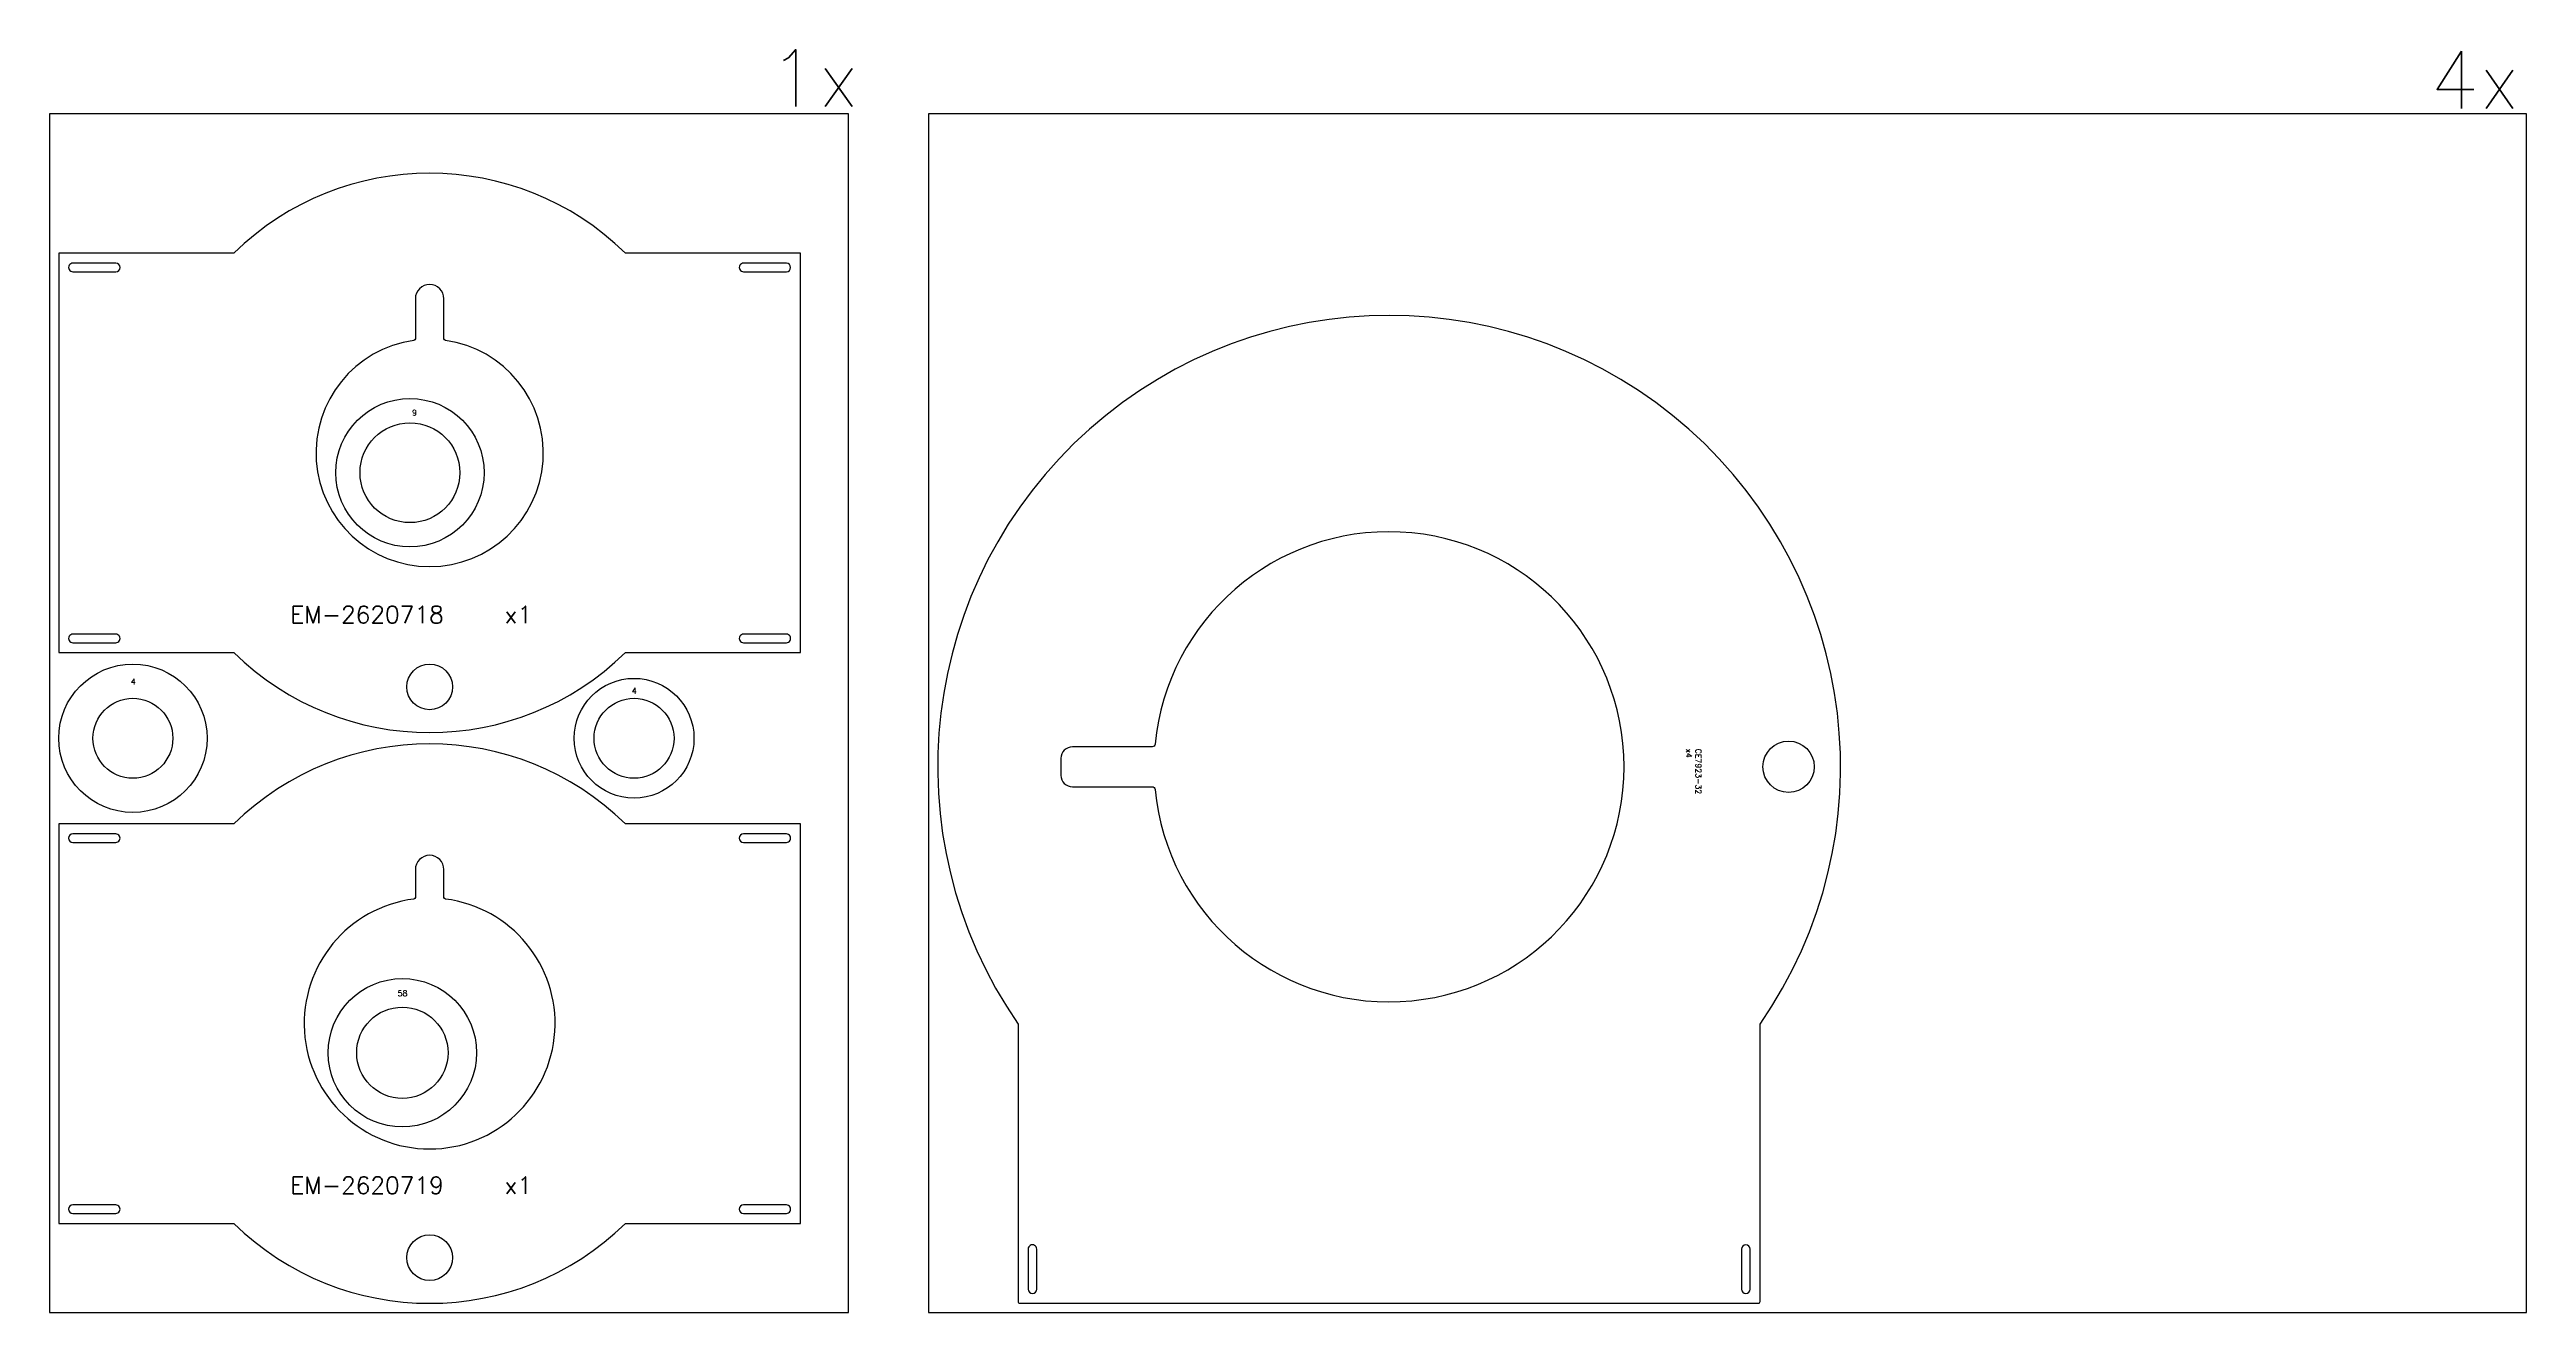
# Model space of a CAD drawing. Header units: millimetres. Extents: x 0 to 19040, y 0 to 2226.
# Drawn here: x 14700 to 19040, y 0 to 2213 of the extents above; entities that cross this region are included whole.
import ezdxf

# ---------------------------------------------------------------- set-up
doc = ezdxf.new("R2010")
doc.units = ezdxf.units.MM
for name, color, linetype in [('--NestedParts--', 7, 'Continuous'), ('sheet', 24, 'Continuous'), ('Texto', 7, 'Continuous')]:
    doc.layers.add(name, color=color, linetype=linetype)
doc.styles.get("Standard").update_dxf_attribs({"font": 'txt.shx'})

msp = doc.modelspace()

# ---------------------------------------------------------------- linework, layer by layer
at = {"layer": '--NestedParts--', "color": 7}
for points in [[(16016, 1156), (16016, 1856), (15708.9, 1856, 0.408248), (15023.1, 1856), (14716, 1856), (14716, 1156), (15023.1, 1156, 0.408248), (15708.9, 1156)], [(14816, 1823.5, 0.999998), (14816, 1838.5), (14741, 1838.5, 1.000002), (14741, 1823.5)], [(15916, 1823.5), (15991, 1823.5, 0.999998), (15991, 1838.5), (15916, 1838.5, 1.000002)], [(15341, 1776), (15341, 1706, -0.374046), (15338.4, 1703.1, 14.358928), (15393.6, 1703.1, -0.374046), (15391, 1706), (15391, 1776, 0.414214), (15366, 1801), (15366, 1801, 0.414214)], [(16400.2, 16), (17694.2, 16, 0.414214), (17697.2, 19), (17697.2, 505.2, 1.910394), (16397.2, 505.2), (16397.2, 19, 0.414214)], [(16637.1, 995.5, -0.386347), (16632.1, 991), (16492.2, 991, 0.414214), (16472.2, 971), (16472.2, 941, 0.414214), (16492.2, 921), (16632.1, 921, -0.386347), (16637.1, 916.5, 20.801928)], [(14816, 1188.5), (14741, 1188.5, 1.000003), (14741, 1173.5), (14816, 1173.5, 1.000002)], [(15916, 1188.5, 1.000003), (15916, 1173.5), (15991, 1173.5, 1.000002), (15991, 1188.5)], [(16016, 156), (16016, 856), (15708.9, 856, 0.408248), (15023.1, 856), (14716, 856), (14716, 156), (15023.1, 156, 0.408248), (15708.9, 156)], [(14816, 823.5, 1.000003), (14816, 838.5), (14741, 838.5, 0.999997), (14741, 823.5)], [(15916, 823.5), (15991, 823.5, 1.000003), (15991, 838.5), (15916, 838.5, 0.999997)], [(15338.4, 724.3, 15.865542), (15393.6, 724.3, -0.377803), (15391, 727.2), (15391, 776, 0.414214), (15366, 801), (15366, 801, 0.414214), (15341, 776), (15341, 727.2, -0.377803)], [(14816, 188.5), (14741, 188.5, 0.999997), (14741, 173.5), (14816, 173.5, 1.000004)], [(15916, 188.5, 0.999997), (15916, 173.5), (15991, 173.5, 1.000004), (15991, 188.5)], [(16429.7, 111, 1.000003), (16414.7, 111), (16414.7, 41, 0.999997), (16429.7, 41)], [(17664.7, 111), (17664.7, 41, 0.999996), (17679.7, 41), (17679.7, 111, 0.999995)]]:
    msp.add_lwpolyline(points, format="xyb", close=True, dxfattribs=at)
for centre, radius in [((15331.5, 1471.3), 130), ((15331.5, 1471.3), 87.5), ((14846, 1006), 130), ((15366, 1096), 40), ((15724.2, 1006), 105), ((14846, 1006), 70), ((15724.2, 1006), 70), ((17747.2, 956), 45), ((15318.2, 455), 130), ((15318.2, 455), 80), ((15366, 96), 40)]:
    msp.add_circle(centre, radius, dxfattribs=at)
at = {"layer": 'sheet', "color": 7}
for points in [[(14700, 0), (16100, 0), (16100, 2100), (14700, 2100)], [(16240, 0), (19040, 0), (19040, 2100), (16240, 2100)]]:
    msp.add_lwpolyline(points, close=True, dxfattribs=at)

# ---------------------------------------------------------------- texts
at = {"char_height": 100, "attachment_point": 1}
for s, insert in [('1x', (15960.4, 2212.7)), ('4x', (18870.6, 2209.6))]:
    msp.add_mtext_dynamic_manual_height_columns(s, width=922.093, gutter_width=1, heights=[0], dxfattribs=dict(at, insert=insert))
at = {"layer": 'Texto', "color": 3, "attachment_point": 1}
for s, insert, char_height, width in [('9', (15335.2, 1581.5), 10, 35.949), ('{\\W7.751078; }EM-2620718    x1', (15122, 1237.7), 30, 500.315), ('4', (14842.5, 1110.4), 10, 35.949), ('4', (15720.4, 1094.1), 10, 35.949), ('58', (15309.9, 564.1), 10, 35.949), ('{\\W7.751078; }EM-2620719    x1', (15122, 237.7), 30, 500.315)]:
    msp.add_mtext(s, dxfattribs=dict(at, insert=insert, char_height=char_height, width=width))
at = {"layer": 'Texto', "color": 3, "insert": (17594.2, 987.7), "char_height": 10, "width": 118.401, "attachment_point": 1, "rotation": 270}
msp.add_mtext('CE7923-32    x4', dxfattribs=at)

doc.saveas('drawing.dxf')
